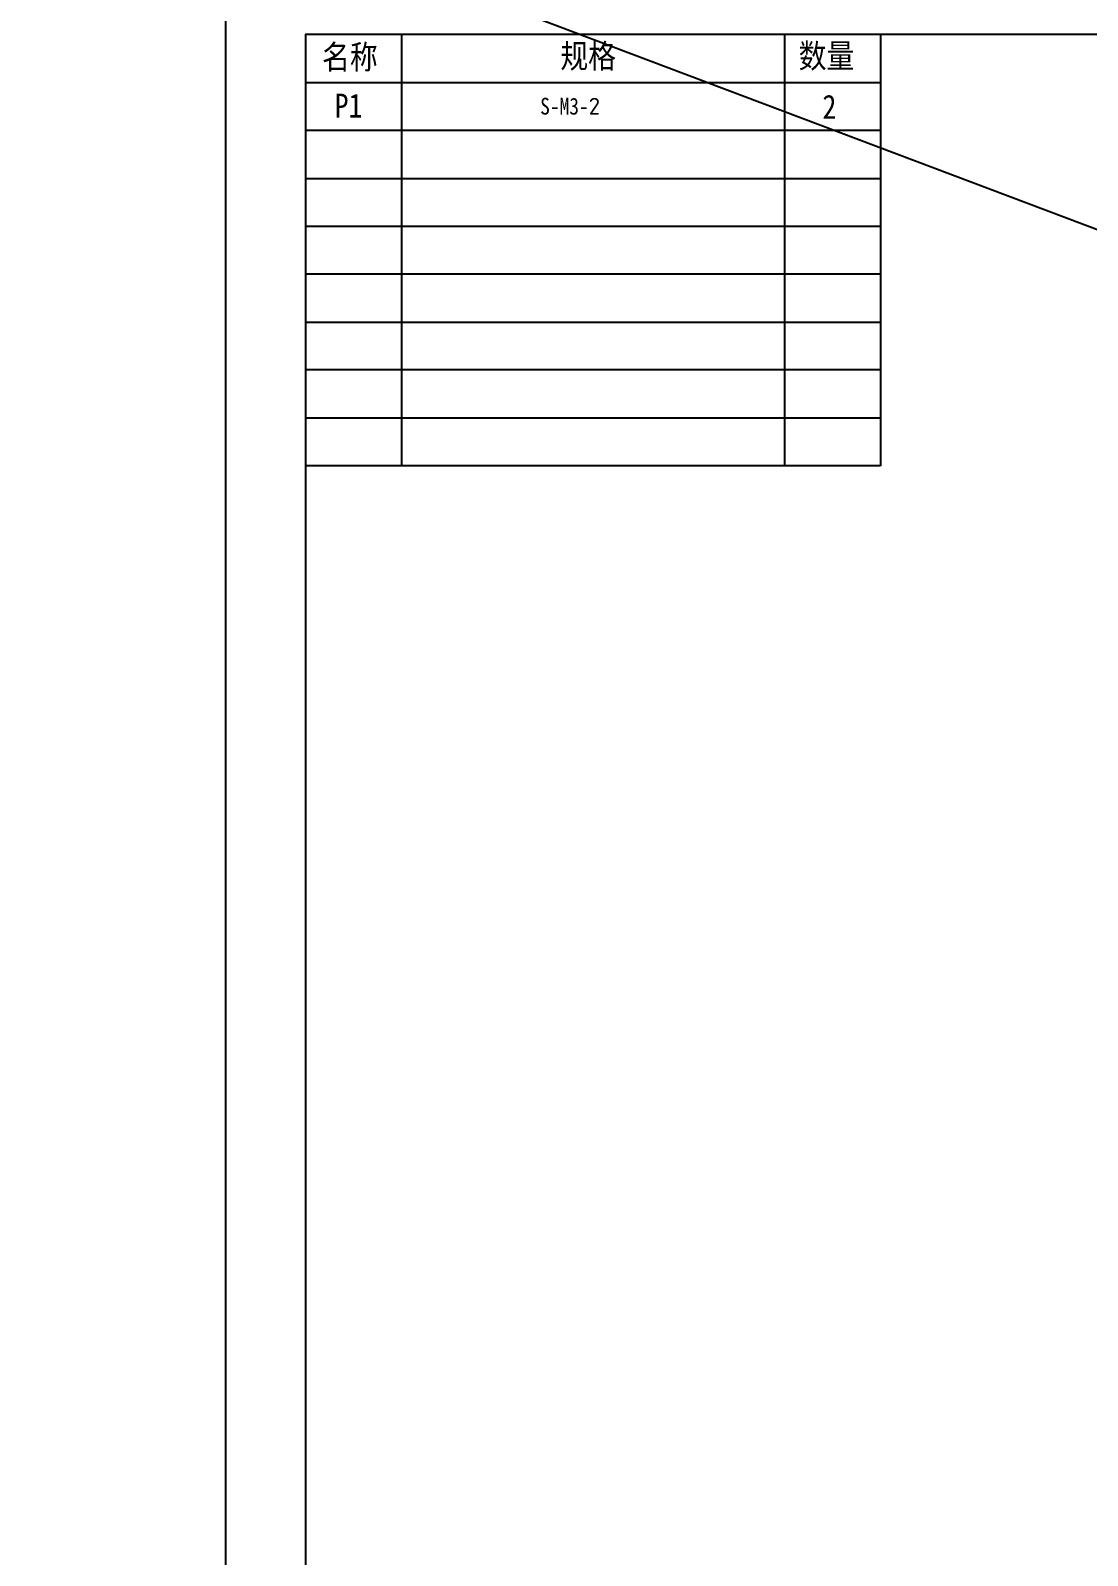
# Model space of a CAD drawing. Header units: millimetres. Extents: x -177 to 18421, y -5017 to 3255.
# Drawn here: x 9281.7 to 9612.7, y 139.8 to 617.4 of the extents above; entities that cross this region are included whole.
import ezdxf

# ---------------------------------------------------------------- set-up
doc = ezdxf.new("R2010")
doc.units = ezdxf.units.MM
doc.header["$LTSCALE"] = 46.255
doc.layers.get('0').update_dxf_attribs({"linetype": 'CONTINUOUS'})
doc.styles.get("Standard").update_dxf_attribs({"font": 'txt', "width": 0.85})

msp = doc.modelspace()

# ---------------------------------------------------------------- linework, layer by layer
msp.add_line((3572.303, 2835.974), (11895.066, -305.175))
at = {"color": 7, "linetype": 'Continuous'}
msp.add_line((9342.826, -199.932), (9342.826, 641.068), dxfattribs=at)
at = {"color": 7, "true_color": 0xffffff}
for p, q in [((9397.826, 616.068), (9397.826, 571.068)), ((9517.826, 616.068), (9517.826, 571.068)), ((9547.826, 616.068), (9547.826, 571.068)), ((9397.826, 571.068), (9397.826, 481.068)), ((9517.826, 571.068), (9517.826, 481.068)), ((9547.826, 571.068), (9547.826, 481.068))]:
    msp.add_line(p, q, dxfattribs=at)
at = {"color": 7, "linetype": 'Continuous'}
msp.add_lwpolyline([(9367.826, -174.932), (10506.826, -174.932), (10506.826, 616.068), (9367.826, 616.068)], close=True, dxfattribs=at)
at = {"color": 7, "true_color": 0xffffff}
for points in [[(9367.826, 601.068), (9547.826, 601.068)], [(9547.826, 586.068), (9367.826, 586.068)], [(9367.826, 571.068), (9547.826, 571.068)], [(9367.826, 556.068), (9547.826, 556.068)], [(9547.826, 541.068), (9367.826, 541.068)], [(9367.826, 526.068), (9547.826, 526.068)], [(9547.826, 511.068), (9367.826, 511.068)], [(9367.826, 496.068), (9547.826, 496.068)], [(9547.826, 481.068), (9367.826, 481.068)]]:
    msp.add_lwpolyline(points, dxfattribs=at)

# ---------------------------------------------------------------- texts
at = {"lineweight": -3, "char_height": 7.5163, "width": 32.26492, "attachment_point": 5}
for s, insert in [('{\\fSimSun|b0|i0|c134|p54;名称}', (9381.719, 608.651)), ('{\\fSimSun|b0|i0|c134|p54;规格}', (9456.326, 608.96)), ('{\\fSimSun|b0|i0|c134|p54;数量}', (9530.959, 608.981)), ('{\\fSimSun|b0|i0|c134|p54;P1}', (9381.288, 593.846)), ('{\\fSimSun|b0|i0|c134|p54;2}', (9531.866, 593.493))]:
    msp.add_mtext(s, dxfattribs=dict(at, insert=insert))
at = {"insert": (9450.681, 593.615), "char_height": 5.25, "width": 100.18624, "attachment_point": 5}
msp.add_mtext('{\\fSimSun|b0|i0|c134|p54;S-M3-\\fISOCPEUR|b0|i0|c0|p34;\\W1;2}', dxfattribs=at)

doc.saveas('drawing.dxf')
